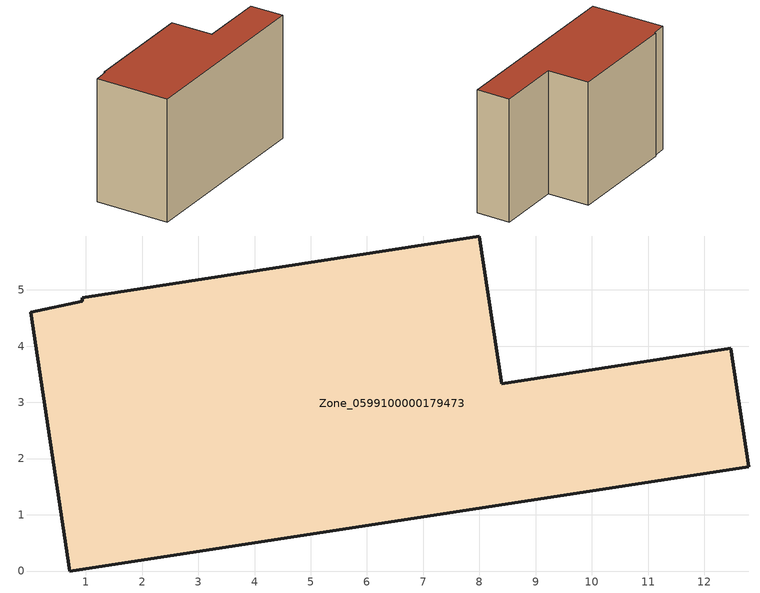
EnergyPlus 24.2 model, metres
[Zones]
Zone_0599100000179473
 floor ground (C_G): 0.02,4.61 0.93,4.8 0.93,4.86 8,5.96 8.4,3.33 12.47,3.96 12.79,1.85 0.71,0 z0
 wall outside (C_F): 12.79,1.85 12.47,3.96 8.4,3.33 8,5.96 0.93,4.86 0.93,4.8 0.02,4.61 0.71,0 12.79,1.85 z0:7.76
 roof outside (C_R): 0.93,4.8 0.02,4.61 0.71,0 12.79,1.85 12.47,3.96 8.4,3.33 8,5.96 0.93,4.86 z7.76
[BUILDING]
Pand.0599100000179473: North Axis=0; Terrain=City; Loads Convergence Tolerance Value=0.04; Temperature Convergence Tolerance Value=0.4; Solar Distribution=FullExterior; Maximum Number of Warmup Days=25; Minimum Number of Warmup Days=1
[Site:Location]
Rotterdam.The.Hague.AP_ZH_NLD Design_Conditions: Latitude=51.96; Longitude=4.45; Time Zone=1; Elevation=-4.5
[SITE:GROUNDTEMPERATURE:BUILDINGSURFACE]
18, 18, 18, 18, 18, 18, 18, 18, 18, 18, 18, 18
[MATERIAL] Thermal Absorptance=0.9; Solar Absorptance=0.7; Visible Absorptance=0.7
Name | Roughness | Thickness | Conductivity | Density | Specific Heat
G.TC.1946 | MediumSmooth | 0.15 | 1 | 540 | 1210
F.TC.1946 | Rough | 0.3 | 0.857143 | 1920 | 840
R.TC.1946 | MediumRough | 0.2 | 0.909091 | 1500 | 1000
[CONSTRUCTION]
C_G: G.TC.1946
C_F: F.TC.1946
C_R: R.TC.1946
[ZONE]
Zone_0599100000179473: Type=1; Multiplier=1; Ceiling Height=Autocalculate; Volume=Autocalculate; Floor Area=autocalculate; Part of Total Floor Area=Yes
[ZONEINFILTRATION:DESIGNFLOWRATE]
Infil_Zone_0599100000179473: Zone or ZoneList or Space or SpaceList=Zone_0599100000179473; Schedule=AlwaysOn; Design Flow Rate Calculation Method=Flow/Area; Flow Rate per Floor Area=0.003; Constant Term Coefficient=1; Temperature Term Coefficient=0; Velocity Term Coefficient=0; Velocity Squared Term Coefficient=0
[HVACTEMPLATE:ZONE:IDEALLOADSAIRSYSTEM]
Zone_0599100000179473: Maximum Heating Supply Air Temperature=50; Minimum Cooling Supply Air Temperature=13; Maximum Heating Supply Air Humidity Ratio=0.0156; Minimum Cooling Supply Air Humidity Ratio=0.0077; Heating Limit=NoLimit; Cooling Limit=NoLimit; Dehumidification Control Type=ConstantSensibleHeatRatio; Cooling Sensible Heat Ratio=0.7; Dehumidification Setpoint=60; Humidification Control Type=None; Humidification Setpoint=30; Outdoor Air Method=None; Outdoor Air Flow Rate per Person=0.00944; Outdoor Air Flow Rate per Zone Floor Area=0; Outdoor Air Flow Rate per Zone=0; Demand Controlled Ventilation Type=None; Outdoor Air Economizer Type=NoEconomizer; Heat Recovery Type=None; Sensible Heat Recovery Effectiveness=0.7; Latent Heat Recovery Effectiveness=0.65
[ZONECONTROL:THERMOSTAT]
ThermostatControl_Zone_0599100000179473: Zone or ZoneList=Zone_0599100000179473; Control Type Schedule=DualSetpointControlType; Control 1=Thermostat_Zone_0599100000179473; Temperature Difference Between Cutout And Setpoint=0
[THERMOSTATSETPOINT:DUALSETPOINT]
Thermostat_Zone_0599100000179473: Heating Setpoint Temperature Schedule=HeatingSetpoint_Zone_0599100000179473; Cooling Setpoint Temperature Schedule=CoolingSetpoint_Zone_0599100000179473
[SCHEDULE:COMPACT]
HeatingSetpoint_Zone_0599100000179473: Through: 12/31, For: AllDays, Until: 24:00, 21
CoolingSetpoint_Zone_0599100000179473: Through: 12/31, For: AllDays, Until: 24:00, 24
DualSetpointControlType: Through: 12/31, For: AllDays, Until: 24:00, 4
AlwaysOn: Through: 12/31, For: AllDays, Until: 24:00, 1
